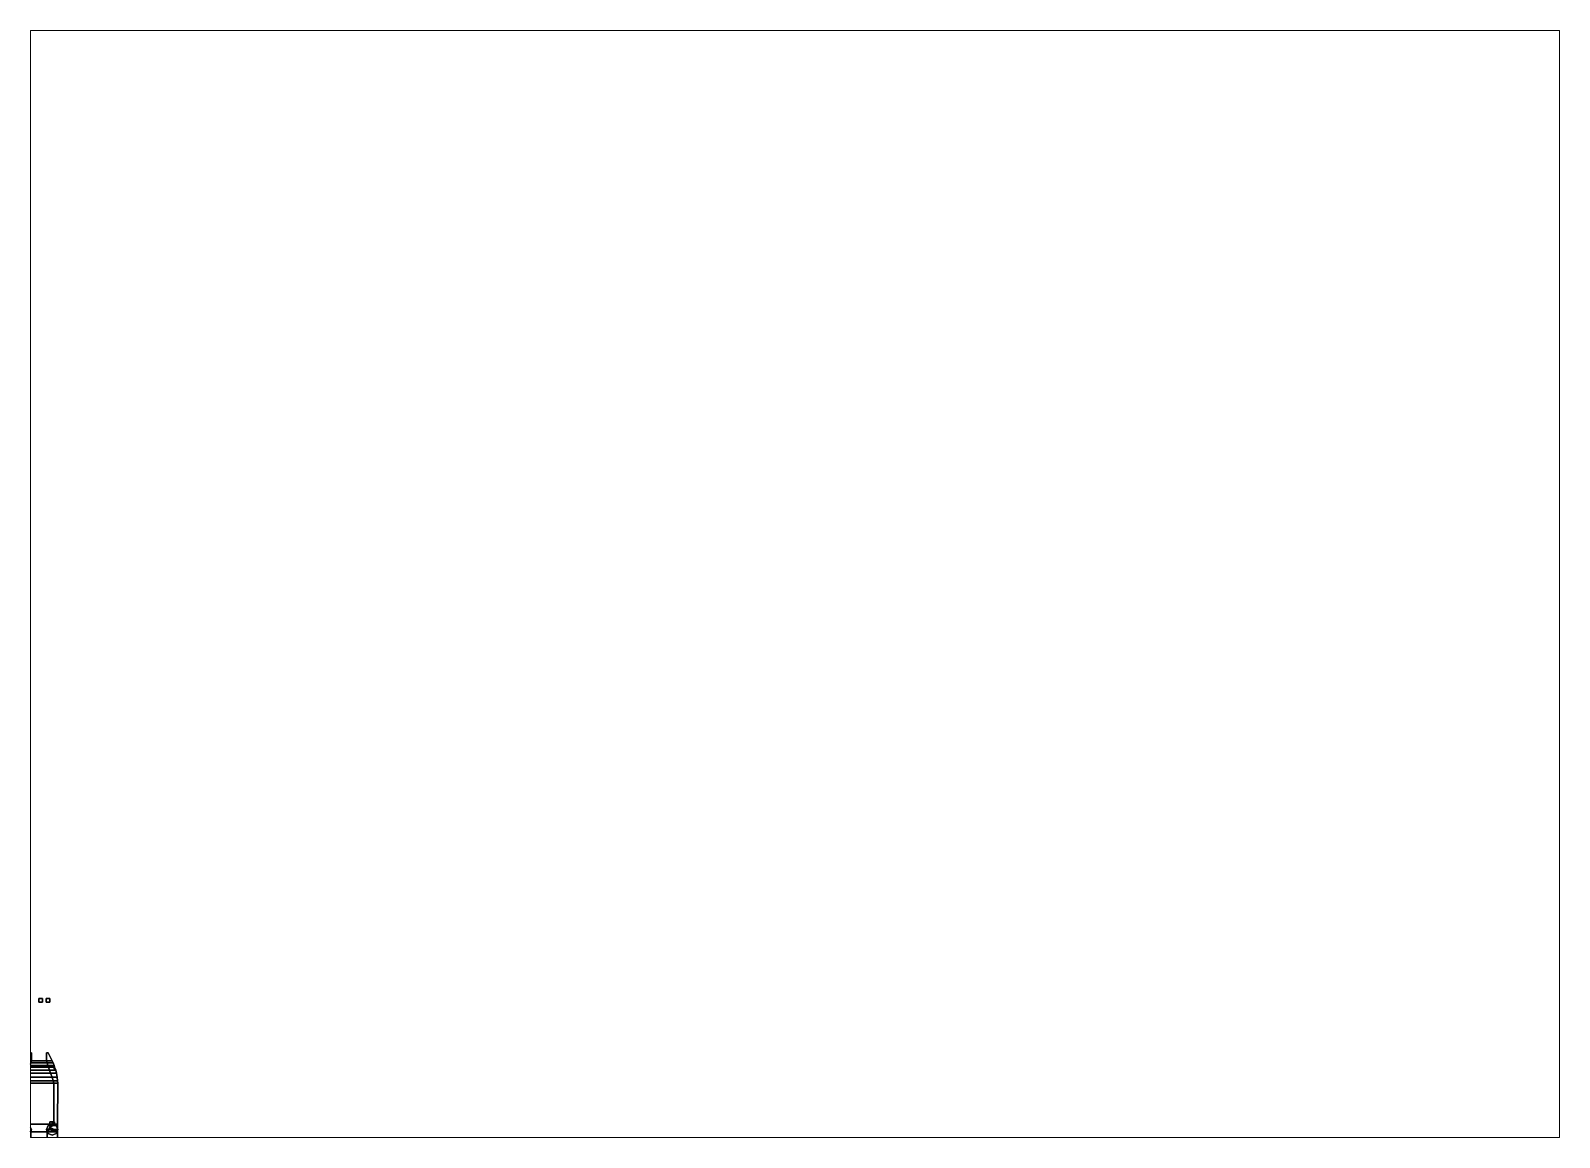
# Paper-space layout 'Layout1' of a CAD drawing. Header units: millimetres. Extents: x 28 to 251, y 20 to 181.
# The model-space entities are those that its viewports show. They can reach past a viewport. Long polylines and large blocks are cut down to what shows.
import ezdxf

# ---------------------------------------------------------------- set-up
doc = ezdxf.new("R2010")
doc.units = ezdxf.units.MM

msp = doc.modelspace()

# ---------------------------------------------------------------- linework, layer by layer
for points in [[(1, 33.35, 12.18), (1, 33.35, 11.18), (0, 33.35, 11.18), (0, 33.35, 12.18)], [(1, 33.35, 11.18), (1, 32.35, 11.18), (0, 32.35, 11.18), (0, 33.35, 11.18)], [(0, 33.35, 11.18), (0, 32.35, 11.18), (0, 32.35, 12.18), (0, 33.35, 12.18)], [(0, 33.35, 12.18), (0, 32.35, 12.18), (1, 32.35, 12.18), (1, 33.35, 12.18)], [(0, 32.35, 12.18), (0, 32.35, 11.18), (1, 32.35, 11.18), (1, 32.35, 12.18)], [(1, 32.35, 12.18), (1, 32.35, 11.18), (1, 33.35, 11.18), (1, 33.35, 12.18)], [(3, 33.35, 11.18), (3, 32.35, 11.18), (2, 32.35, 11.18), (2, 33.35, 11.18)], [(2, 33.35, 11.18), (2, 32.35, 11.18), (3, 32.35, 11.18), (3, 33.35, 11.18)], [(-3.63, 16.05, 2.85), (-2.07, 16.05, 2.85), (-2.07, 18.21, 2.96), (-2.55, 18.21, 2.96)], [(-2.07, 18.21, 1.92), (-2.07, 16.05, -0.14), (-3.63, 16.05, -0.14), (-2.55, 18.21, 1.92)], [(-2.55, 18.21, 1.92), (-3.63, 16.05, -0.14), (-3.63, 16.05, 2.85), (-2.55, 18.21, 2.96)], [(-2.55, 18.21, 2.96), (-2.07, 18.21, 2.96), (-2.07, 18.21, 1.92), (-2.55, 18.21, 1.92)], [(-2.07, 18.21, 2.96), (-2.07, 16.05, 2.85), (-2.07, 16.05, -0.14), (-2.07, 18.21, 1.92)], [(-2.07, 17.89, 3.39), (-2.07, 16.05, 3.3), (-2.07, 16.05, 2.85), (-2.07, 18.21, 2.96)], [(-2.07, 18.21, 2.96), (-2.07, 16.05, 2.85), (-2.07, 16.05, 3.3), (-2.07, 17.89, 3.39)], [(2.07, 18.21, 2.96), (2.07, 16.05, 2.85), (3.63, 16.05, 2.85), (2.55, 18.21, 2.96)], [(3.63, 16.05, -0.14), (2.07, 16.05, -0.14), (2.07, 18.21, 1.92), (2.55, 18.21, 1.92)], [(2.07, 18.21, 1.92), (2.07, 16.05, -0.14), (2.07, 16.05, 2.85), (2.07, 18.21, 2.96)], [(2.55, 18.21, 1.92), (2.07, 18.21, 1.92), (2.07, 18.21, 2.96), (2.55, 18.21, 2.96)], [(2.07, 17.89, 3.39), (2.07, 16.05, 3.3), (2.07, 16.05, 2.85), (2.07, 18.21, 2.96)], [(2.07, 18.21, 2.96), (2.07, 16.05, 2.85), (2.07, 16.05, 3.3), (2.07, 17.89, 3.39)], [(2.55, 18.21, 2.96), (3.63, 16.05, 2.85), (3.63, 16.05, -0.14), (2.55, 18.21, 1.92)], [(-4.89, 12.58, 2.63), (-3.24, 12.58, 2.63), (-2.95, 13.42, 2.7), (-4.66, 13.42, 2.7)], [(4.89, 12.58, -1.1), (-4.89, 12.58, -1.1), (-4.66, 13.42, -1.1), (4.66, 13.42, -1.1)], [(-4.66, 13.42, 2.7), (-2.95, 13.42, 2.7), (-2.64, 14.29, 2.73), (-4.35, 14.29, 2.73)], [(-4.35, 14.29, -0.96), (-4.66, 13.42, -1.1), (-4.66, 13.42, 2.7), (-4.35, 14.29, 2.73)], [(4.66, 13.42, -1.1), (-4.66, 13.42, -1.1), (-4.35, 14.29, -0.96), (4.35, 14.29, -0.96)], [(-4.47, 13.66, 3.09), (-4.27, 13.66, 3.09), (-4.32, 13.75, 3.09), (-4.42, 13.75, 3.09)], [(-4.42, 13.75, 2.7), (-4.47, 13.66, 2.7), (-4.47, 13.66, 3.09), (-4.42, 13.75, 3.09)], [(-4.42, 13.58, 3.09), (-4.32, 13.58, 3.09), (-4.27, 13.66, 3.09), (-4.47, 13.66, 3.09)], [(-4.47, 13.66, 2.7), (-4.42, 13.58, 2.7), (-4.42, 13.58, 3.09), (-4.47, 13.66, 3.09)], [(-4.32, 13.75, 2.7), (-4.42, 13.75, 2.7), (-4.42, 13.75, 3.09), (-4.32, 13.75, 3.09)], [(-4.42, 13.58, 2.7), (-4.32, 13.58, 2.7), (-4.32, 13.58, 3.09), (-4.42, 13.58, 3.09)], [(-4.19, 14.77, -0.86), (-4.35, 14.29, -0.96), (-4.35, 14.29, 2.73), (-4.19, 14.77, 2.76)], [(-4.35, 14.29, 2.73), (-2.64, 14.29, 2.73), (-2.47, 14.77, 2.76), (-4.19, 14.77, 2.76)], [(4.35, 14.29, -0.96), (-4.35, 14.29, -0.96), (-4.19, 14.77, -0.86), (4.19, 14.77, -0.86)], [(-4.27, 13.66, 2.7), (-4.32, 13.75, 2.7), (-4.32, 13.75, 3.09), (-4.27, 13.66, 3.09)], [(-4.32, 13.58, 2.7), (-4.27, 13.66, 2.7), (-4.27, 13.66, 3.09), (-4.32, 13.58, 3.09)], [(-4.28, 14.09, 3.11), (-4.08, 14.09, 3.11), (-4.13, 14.18, 3.11), (-4.23, 14.18, 3.11)], [(-4.23, 14.18, 2.72), (-4.28, 14.09, 2.72), (-4.28, 14.09, 3.11), (-4.23, 14.18, 3.11)], [(-4.23, 14.01, 3.11), (-4.13, 14.01, 3.11), (-4.08, 14.09, 3.11), (-4.28, 14.09, 3.11)], [(-4.28, 14.09, 2.72), (-4.23, 14.01, 2.72), (-4.23, 14.01, 3.11), (-4.28, 14.09, 3.11)], [(-4.13, 14.18, 2.72), (-4.23, 14.18, 2.72), (-4.23, 14.18, 3.11), (-4.13, 14.18, 3.11)], [(-4.23, 14.01, 2.72), (-4.13, 14.01, 2.72), (-4.13, 14.01, 3.11), (-4.23, 14.01, 3.11)], [(-4.19, 14.77, 2.76), (-2.47, 14.77, 2.76), (-2.24, 15.43, 2.79), (-3.92, 15.43, 2.79)], [(-3.92, 15.43, -0.61), (-4.19, 14.77, -0.86), (-4.19, 14.77, 2.76), (-3.92, 15.43, 2.79)], [(4.19, 14.77, -0.86), (-4.19, 14.77, -0.86), (-3.92, 15.43, -0.61), (3.92, 15.43, -0.61)], [(-4.08, 14.09, 2.72), (-4.13, 14.18, 2.72), (-4.13, 14.18, 3.11), (-4.08, 14.09, 3.11)], [(-4.13, 14.01, 2.72), (-4.08, 14.09, 2.72), (-4.08, 14.09, 3.11), (-4.13, 14.01, 3.11)], [(-3.63, 16.05, -0.14), (-3.92, 15.43, -0.61), (-3.92, 15.43, 2.79), (-3.63, 16.05, 2.85)], [(-3.92, 15.43, 2.79), (-2.24, 15.43, 2.79), (-2.07, 16.05, 2.85), (-3.63, 16.05, 2.85)], [(3.92, 15.43, -0.61), (-3.92, 15.43, -0.61), (-3.63, 16.05, -0.14), (3.63, 16.05, -0.14)], [(-2.95, 13.42, 2.7), (-3.24, 12.58, 2.63), (-3.24, 12.58, 0.7), (-2.95, 13.42, 0.7)], [(-2.95, 13.42, 0.7), (-3.24, 12.58, 0.7), (3.24, 12.58, 0.7), (2.95, 13.42, 0.7)], [(-2.95, 13.42, 2.7), (-3.24, 12.58, 2.63), (-3.24, 12.58, 3.16), (-2.95, 13.42, 3.16)], [(-2.95, 13.42, 3.16), (-3.24, 12.58, 3.16), (-3.24, 12.58, 2.63), (-2.95, 13.42, 2.7)], [(-2.64, 14.29, 2.73), (-2.95, 13.42, 2.7), (-2.95, 13.42, 0.7), (-2.64, 14.29, 0.54)], [(-2.64, 14.29, 0.54), (-2.95, 13.42, 0.7), (2.95, 13.42, 0.7), (2.64, 14.29, 0.54)], [(-2.64, 14.29, 3.22), (-2.95, 13.42, 3.16), (-2.95, 13.42, 2.7), (-2.64, 14.29, 2.73)], [(-2.64, 14.29, 2.73), (-2.95, 13.42, 2.7), (-2.95, 13.42, 3.16), (-2.64, 14.29, 3.22)], [(-2.47, 14.77, 2.76), (-2.64, 14.29, 2.73), (-2.64, 14.29, 0.54), (-2.47, 14.77, 0.45)], [(-2.47, 14.77, 0.45), (-2.64, 14.29, 0.54), (2.64, 14.29, 0.54), (2.47, 14.77, 0.45)], [(-2.47, 14.77, 2.76), (-2.64, 14.29, 2.73), (-2.64, 14.29, 3.22), (-2.47, 14.77, 3.24)], [(-2.47, 14.77, 3.24), (-2.64, 14.29, 3.22), (-2.64, 14.29, 2.73), (-2.47, 14.77, 2.76)], [(-2.24, 15.43, 2.79), (-2.47, 14.77, 2.76), (-2.47, 14.77, 0.45), (-2.24, 15.43, 0.25)], [(-2.24, 15.43, 0.25), (-2.47, 14.77, 0.45), (2.47, 14.77, 0.45), (2.24, 15.43, 0.25)], [(-2.24, 15.43, 3.29), (-2.47, 14.77, 3.24), (-2.47, 14.77, 2.76), (-2.24, 15.43, 2.79)], [(-2.24, 15.43, 2.79), (-2.47, 14.77, 2.76), (-2.47, 14.77, 3.24), (-2.24, 15.43, 3.29)], [(-2.07, 16.05, 2.85), (-2.24, 15.43, 2.79), (-2.24, 15.43, 0.25), (-2.07, 16.05, 0.01)], [(-2.07, 16.05, 0.01), (-2.24, 15.43, 0.25), (2.24, 15.43, 0.25), (2.07, 16.05, 0.01)], [(-2.07, 16.05, 2.85), (-2.24, 15.43, 2.79), (-2.24, 15.43, 3.29), (-2.07, 16.05, 3.3)], [(-2.07, 16.05, 3.3), (-2.24, 15.43, 3.29), (-2.24, 15.43, 2.79), (-2.07, 16.05, 2.85)], [(-2.07, 16.05, -0.14), (-2.07, 16.05, 0.01), (2.07, 16.05, 0.01), (2.07, 16.05, -0.14)], [(2.07, 16.05, 0.01), (2.24, 15.43, 0.25), (2.24, 15.43, 2.79), (2.07, 16.05, 2.85)], [(2.07, 16.05, 2.85), (2.24, 15.43, 2.79), (3.92, 15.43, 2.79), (3.63, 16.05, 2.85)], [(2.07, 16.05, 3.3), (2.24, 15.43, 3.29), (2.24, 15.43, 2.79), (2.07, 16.05, 2.85)], [(2.07, 16.05, 2.85), (2.24, 15.43, 2.79), (2.24, 15.43, 3.29), (2.07, 16.05, 3.3)], [(2.24, 15.43, 2.79), (2.47, 14.77, 2.76), (4.19, 14.77, 2.76), (3.92, 15.43, 2.79)], [(2.24, 15.43, 0.25), (2.47, 14.77, 0.45), (2.47, 14.77, 2.76), (2.24, 15.43, 2.79)], [(2.24, 15.43, 2.79), (2.47, 14.77, 2.76), (2.47, 14.77, 3.24), (2.24, 15.43, 3.29)], [(2.24, 15.43, 3.29), (2.47, 14.77, 3.24), (2.47, 14.77, 2.76), (2.24, 15.43, 2.79)], [(2.47, 14.77, 2.76), (2.64, 14.29, 2.73), (4.35, 14.29, 2.73), (4.19, 14.77, 2.76)], [(2.47, 14.77, 0.45), (2.64, 14.29, 0.54), (2.64, 14.29, 2.73), (2.47, 14.77, 2.76)], [(2.47, 14.77, 3.24), (2.64, 14.29, 3.22), (2.64, 14.29, 2.73), (2.47, 14.77, 2.76)], [(2.47, 14.77, 2.76), (2.64, 14.29, 2.73), (2.64, 14.29, 3.22), (2.47, 14.77, 3.24)], [(2.64, 14.29, 2.73), (2.95, 13.42, 2.7), (4.66, 13.42, 2.7), (4.35, 14.29, 2.73)], [(2.64, 14.29, 0.54), (2.95, 13.42, 0.7), (2.95, 13.42, 2.7), (2.64, 14.29, 2.73)], [(2.64, 14.29, 3.22), (2.95, 13.42, 3.16), (2.95, 13.42, 2.7), (2.64, 14.29, 2.73)], [(2.64, 14.29, 2.73), (2.95, 13.42, 2.7), (2.95, 13.42, 3.16), (2.64, 14.29, 3.22)], [(2.95, 13.42, 2.7), (3.24, 12.58, 2.63), (4.89, 12.58, 2.63), (4.66, 13.42, 2.7)], [(2.95, 13.42, 0.7), (3.24, 12.58, 0.7), (3.24, 12.58, 2.63), (2.95, 13.42, 2.7)], [(2.95, 13.42, 2.7), (3.24, 12.58, 2.63), (3.24, 12.58, 3.16), (2.95, 13.42, 3.16)], [(2.95, 13.42, 3.16), (3.24, 12.58, 3.16), (3.24, 12.58, 2.63), (2.95, 13.42, 2.7)], [(3.63, 16.05, 2.85), (3.92, 15.43, 2.79), (3.92, 15.43, -0.61), (3.63, 16.05, -0.14)], [(3.92, 15.43, 2.79), (4.19, 14.77, 2.76), (4.19, 14.77, -0.86), (3.92, 15.43, -0.61)], [(4.08, 14.09, 3.11), (4.28, 14.09, 3.11), (4.23, 14.18, 3.11), (4.13, 14.18, 3.11)], [(4.13, 14.18, 2.72), (4.08, 14.09, 2.72), (4.08, 14.09, 3.11), (4.13, 14.18, 3.11)], [(4.13, 14.01, 3.11), (4.23, 14.01, 3.11), (4.28, 14.09, 3.11), (4.08, 14.09, 3.11)], [(4.08, 14.09, 2.72), (4.13, 14.01, 2.72), (4.13, 14.01, 3.11), (4.08, 14.09, 3.11)], [(4.23, 14.18, 2.72), (4.13, 14.18, 2.72), (4.13, 14.18, 3.11), (4.23, 14.18, 3.11)], [(4.13, 14.01, 2.72), (4.23, 14.01, 2.72), (4.23, 14.01, 3.11), (4.13, 14.01, 3.11)], [(4.19, 14.77, 2.76), (4.35, 14.29, 2.73), (4.35, 14.29, -0.96), (4.19, 14.77, -0.86)], [(4.28, 14.09, 2.72), (4.23, 14.18, 2.72), (4.23, 14.18, 3.11), (4.28, 14.09, 3.11)], [(4.23, 14.01, 2.72), (4.28, 14.09, 2.72), (4.28, 14.09, 3.11), (4.23, 14.01, 3.11)], [(4.27, 13.66, 3.09), (4.47, 13.66, 3.09), (4.42, 13.75, 3.09), (4.32, 13.75, 3.09)], [(4.32, 13.75, 2.7), (4.27, 13.66, 2.7), (4.27, 13.66, 3.09), (4.32, 13.75, 3.09)], [(4.32, 13.58, 3.09), (4.42, 13.58, 3.09), (4.47, 13.66, 3.09), (4.27, 13.66, 3.09)], [(4.27, 13.66, 2.7), (4.32, 13.58, 2.7), (4.32, 13.58, 3.09), (4.27, 13.66, 3.09)], [(4.42, 13.75, 2.7), (4.32, 13.75, 2.7), (4.32, 13.75, 3.09), (4.42, 13.75, 3.09)], [(4.32, 13.58, 2.7), (4.42, 13.58, 2.7), (4.42, 13.58, 3.09), (4.32, 13.58, 3.09)], [(4.35, 14.29, 2.73), (4.66, 13.42, 2.7), (4.66, 13.42, -1.1), (4.35, 14.29, -0.96)], [(4.47, 13.66, 2.7), (4.42, 13.75, 2.7), (4.42, 13.75, 3.09), (4.47, 13.66, 3.09)], [(4.42, 13.58, 2.7), (4.47, 13.66, 2.7), (4.47, 13.66, 3.09), (4.42, 13.58, 3.09)], [(4.66, 13.42, 2.7), (4.89, 12.58, 2.63), (4.89, 12.58, -1.1), (4.66, 13.42, -1.1)], [(-5.24, 9.83, 2.11), (-4.16, 9.83, 2.11), (-3.98, 10.5, 2.56), (-5.14, 10.5, 2.56)], [(5.24, 9.83, -1.1), (-5.24, 9.83, -1.1), (-5.14, 10.5, -1.1), (5.14, 10.5, -1.1)], [(5.13, -1.54, -1.1), (-5.13, -1.54, -1.1), (-5.24, 9.83, -1.1), (5.24, 9.83, -1.1)], [(-5.24, 9.83, 0.7), (-5.13, -1.54, 0.7), (5.13, -1.54, 0.7), (5.24, 9.83, 0.7)], [(-5.24, 9.83, 2.11), (-5.24, 9.83, 0.7), (-4.16, 9.83, 0.7), (-4.16, 9.83, 2.11)], [(-5.14, 10.5, 2.56), (-3.98, 10.5, 2.56), (-3.63, 11.49, 2.6), (-5.07, 11.49, 2.6)], [(5.14, 10.5, -1.1), (-5.14, 10.5, -1.1), (-5.07, 11.49, -1.1), (5.07, 11.49, -1.1)], [(-5.07, 11.49, 2.6), (-3.63, 11.49, 2.6), (-3.24, 12.58, 2.63), (-4.89, 12.58, 2.63)], [(5.07, 11.49, -1.1), (-5.07, 11.49, -1.1), (-4.89, 12.58, -1.1), (4.89, 12.58, -1.1)], [(-3.98, 10.5, 2.56), (-4.16, 9.83, 2.11), (-4.16, 9.83, 0.7), (-3.98, 10.5, 0.7)], [(-3.98, 10.5, 0.7), (-4.16, 9.83, 0.7), (4.16, 9.83, 0.7), (3.98, 10.5, 0.7)], [(-3.98, 10.5, 2.56), (-4.16, 9.83, 2.11), (-4.16, 9.83, 2.11), (-3.98, 10.5, 3.02)], [(-3.98, 10.5, 3.02), (-4.16, 9.83, 2.11), (-4.16, 9.83, 2.11), (-3.98, 10.5, 2.56)], [(-4.16, 9.83, 0.7), (-4.16, -1.54, 0.7), (-4.16, -1.54, 2.06), (-4.16, 9.83, 2.06)], [(-4.16, 9.83, 2.06), (-4.16, -1.54, 2.06), (-4.16, -1.54, 0.7), (-4.16, 9.83, 0.7)], [(-3.63, 11.49, 2.6), (-3.98, 10.5, 2.56), (-3.98, 10.5, 0.7), (-3.63, 11.49, 0.7)], [(-3.63, 11.49, 0.7), (-3.98, 10.5, 0.7), (3.98, 10.5, 0.7), (3.63, 11.49, 0.7)], [(-3.63, 11.49, 3.11), (-3.98, 10.5, 3.02), (-3.98, 10.5, 2.56), (-3.63, 11.49, 2.6)], [(-3.63, 11.49, 2.6), (-3.98, 10.5, 2.56), (-3.98, 10.5, 3.02), (-3.63, 11.49, 3.11)], [(-3.24, 12.58, 2.63), (-3.63, 11.49, 2.6), (-3.63, 11.49, 0.7), (-3.24, 12.58, 0.7)], [(-3.24, 12.58, 0.7), (-3.63, 11.49, 0.7), (3.63, 11.49, 0.7), (3.24, 12.58, 0.7)], [(-3.24, 12.58, 2.63), (-3.63, 11.49, 2.6), (-3.63, 11.49, 3.11), (-3.24, 12.58, 3.16)], [(-3.24, 12.58, 3.16), (-3.63, 11.49, 3.11), (-3.63, 11.49, 2.6), (-3.24, 12.58, 2.63)], [(3.24, 12.58, 2.63), (3.63, 11.49, 2.6), (5.07, 11.49, 2.6), (4.89, 12.58, 2.63)], [(3.24, 12.58, 0.7), (3.63, 11.49, 0.7), (3.63, 11.49, 2.6), (3.24, 12.58, 2.63)], [(3.24, 12.58, 3.16), (3.63, 11.49, 3.11), (3.63, 11.49, 2.6), (3.24, 12.58, 2.63)], [(3.24, 12.58, 2.63), (3.63, 11.49, 2.6), (3.63, 11.49, 3.11), (3.24, 12.58, 3.16)], [(3.63, 11.49, 2.6), (3.98, 10.5, 2.56), (5.14, 10.5, 2.56), (5.07, 11.49, 2.6)], [(3.63, 11.49, 0.7), (3.98, 10.5, 0.7), (3.98, 10.5, 2.56), (3.63, 11.49, 2.6)], [(3.63, 11.49, 2.6), (3.98, 10.5, 2.56), (3.98, 10.5, 3.02), (3.63, 11.49, 3.11)], [(3.63, 11.49, 3.11), (3.98, 10.5, 3.02), (3.98, 10.5, 2.56), (3.63, 11.49, 2.6)], [(3.98, 10.5, 0.7), (4.16, 9.83, 0.7), (4.16, 9.83, 2.11), (3.98, 10.5, 2.56)], [(3.98, 10.5, 2.56), (4.16, 9.83, 2.11), (5.24, 9.83, 2.11), (5.14, 10.5, 2.56)], [(3.98, 10.5, 3.02), (4.16, 9.83, 2.11), (4.16, 9.83, 2.11), (3.98, 10.5, 2.56)], [(3.98, 10.5, 2.56), (4.16, 9.83, 2.11), (4.16, 9.83, 2.11), (3.98, 10.5, 3.02)], [(4.16, 9.83, 0.7), (4.16, -1.54, 0.7), (4.16, -1.54, 2.06), (4.16, 9.83, 2.06)], [(4.16, 9.83, 2.06), (4.16, -1.54, 2.06), (4.16, -1.54, 0.7), (4.16, 9.83, 0.7)], [(4.16, 9.83, 2.11), (4.16, 9.83, 0.7), (5.24, 9.83, 0.7), (5.24, 9.83, 2.11)], [(4.89, 12.58, 2.63), (5.07, 11.49, 2.6), (5.07, 11.49, -1.1), (4.89, 12.58, -1.1)], [(5.07, 11.49, 2.6), (5.14, 10.5, 2.56), (5.14, 10.5, -1.1), (5.07, 11.49, -1.1)], [(5.24, 9.83, 0.7), (5.13, -1.54, 0.7), (5.13, -1.54, -1.1), (5.24, 9.83, -1.1)], [(5.14, 10.5, 2.56), (5.24, 9.83, 2.11), (5.24, 9.83, -1.1), (5.14, 10.5, -1.1)], [(-4.8, -1.95, 2.89), (-5.27, -3.07, 2.89), (-2.09, -3.07, 2.89), (-2.56, -1.95, 2.89)], [(-2.56, -1.95, 2.89), (-2.09, -3.07, 2.89), (-5.27, -3.07, 2.89), (-4.8, -1.95, 2.89)], [(-2.09, -3.07, 2.89), (-2.3, -3.57, 2.89), (-5.12, -3.43, 2.89), (-5.27, -3.07, 2.89)], [(-5.27, -3.07, 2.89), (-5.12, -3.43, 2.89), (-2.3, -3.57, 2.89), (-2.09, -3.07, 2.89)], [(5.13, -1.54, -1.1), (5.12, -3.66, -1.1), (-5.12, -3.66, -1.1), (-5.13, -1.54, -1.1)], [(-5.13, -1.54, 2.89), (-3.44, -1.54, 2.89), (-3.44, -1.54, 0.7), (-5.13, -1.54, 0.7)], [(-5.12, -3.66, 2.89), (-2.25, -3.66, 2.89), (-3.44, -1.54, 2.89), (-5.13, -1.54, 2.89)], [(-5.08, -11.15, 3), (-2.25, -11.15, 3), (-2.25, -3.66, 2.89), (-5.12, -3.66, 2.89)], [(5.08, -11.15, -1.1), (-5.08, -11.15, -1.1), (-5.12, -3.66, -1.1), (5.12, -3.66, -1.1)], [(-4.8, -1.95, 3.84), (-3.68, -1.48, 3.84), (-3.68, -1.48, 2.89), (-4.8, -1.95, 2.89)], [(-3.68, -1.48, 2.89), (-2.56, -1.95, 2.89), (-4.8, -1.95, 2.89), (-3.68, -1.48, 2.89)], [(-3.68, -1.48, 2.89), (-4.8, -1.95, 2.89), (-2.56, -1.95, 2.89), (-3.68, -1.48, 2.89)], [(-3.68, -1.48, 3.84), (-4.8, -1.95, 3.84), (-4.8, -1.95, 2.89), (-3.68, -1.48, 2.89)], [(-3.68, -4.66, 3.84), (-4.8, -4.19, 3.84), (-4.8, -4.19, 2.89), (-3.68, -4.66, 2.89)], [(-4.8, -4.19, 3.84), (-3.68, -4.66, 3.84), (-3.68, -4.66, 2.89), (-4.8, -4.19, 2.89)], [(-4.32, -0.92, 3.13), (-4.32, -1.53, 3.13), (-4.32, -1.53, 3.89), (-4.32, -0.92, 3.89)], [(-4.32, -0.92, 3.89), (-4.32, -1.53, 3.89), (-3.04, -1.53, 3.89), (-3.04, -0.92, 3.89)], [(-3.04, -0.92, 3.89), (-3.04, -0.92, 3.13), (-4.32, -0.92, 3.13), (-4.32, -0.92, 3.89)], [(-3.04, -0.92, 3.13), (-3.04, -1.53, 3.13), (-4.32, -1.53, 3.13), (-4.32, -0.92, 3.13)], [(-4.32, -1.53, 3.89), (-4.32, -1.53, 3.13), (-3.04, -1.53, 3.13), (-3.04, -1.53, 3.89)], [(-4.16, -1.54, 0.7), (-2.25, -3.66, 0.7), (2.25, -3.66, 0.7), (4.16, -1.54, 0.7)], [(-3.78, -3.01, 3.89), (-3.68, -2.95, 3.89), (-3.68, -2.75, 2.89), (-3.96, -2.91, 2.89)], [(-3.78, -3.13, 3.89), (-3.78, -3.01, 3.89), (-3.96, -2.91, 2.89), (-3.96, -3.23, 2.89)], [(-3.68, -3.19, 3.89), (-3.78, -3.13, 3.89), (-3.96, -3.23, 2.89), (-3.68, -3.39, 2.89)], [(-3.68, -1.15, 2.89), (-3.68, -1.48, 2.89), (-3.68, -1.48, 3.13), (-3.68, -0.92, 3.13)], [(-3.68, -0.92, 3.13), (-3.68, -1.48, 3.13), (-3.68, -1.48, 2.89), (-3.68, -1.15, 2.89)], [(-3.68, -1.15, 2.89), (-3.68, -1.54, 2.89), (-3.68, -1.54, 2.6)], [(-3.68, -1.54, 2.6), (-3.68, -1.54, 2.6), (-3.68, -1.54, 2.89), (-3.68, -1.15, 2.89)], [(-3.68, -1.48, 3.84), (-2.56, -1.95, 3.84), (-2.56, -1.95, 2.89), (-3.68, -1.48, 2.89)], [(-2.56, -1.95, 3.84), (-3.68, -1.48, 3.84), (-3.68, -1.48, 2.89), (-2.56, -1.95, 2.89)], [(-3.68, -2.95, 3.89), (-3.58, -3.01, 3.89), (-3.4, -2.91, 2.89), (-3.68, -2.75, 2.89)], [(-3.58, -3.13, 3.89), (-3.68, -3.19, 3.89), (-3.68, -3.39, 2.89), (-3.4, -3.23, 2.89)], [(-2.56, -4.19, 3.84), (-3.68, -4.66, 3.84), (-3.68, -4.66, 2.89), (-2.56, -4.19, 2.89)], [(-3.68, -4.66, 3.84), (-2.56, -4.19, 3.84), (-2.56, -4.19, 2.89), (-3.68, -4.66, 2.89)], [(-3.58, -3.01, 3.89), (-3.58, -3.13, 3.89), (-3.4, -3.23, 2.89), (-3.4, -2.91, 2.89)], [(-3.44, -1.54, 2.89), (-2.25, -3.66, 2.89), (-2.25, -3.66, 0.7), (-3.44, -1.54, 0.7)], [(-3.04, -1.53, 3.89), (-3.04, -1.53, 3.13), (-3.04, -0.92, 3.13), (-3.04, -0.92, 3.89)], [(-2.56, -1.95, 3.84), (-2.09, -3.07, 3.84), (-2.09, -3.07, 2.89), (-2.56, -1.95, 2.89)], [(-2.09, -3.07, 3.84), (-2.56, -1.95, 3.84), (-2.56, -1.95, 2.89), (-2.09, -3.07, 2.89)], [(-2.09, -3.07, 3.84), (-2.56, -4.19, 3.84), (-2.56, -4.19, 2.89), (-2.09, -3.07, 2.89)], [(-2.56, -4.19, 3.84), (-2.09, -3.07, 3.84), (-2.09, -3.07, 2.89), (-2.56, -4.19, 2.89)], [(-2.25, -3.66, 2.89), (-2.25, -11.15, 3), (-2.25, -11.15, 0.7), (-2.25, -3.66, 0.7)], [(-2.25, -3.66, 0.7), (-2.25, -13.1, 0.7), (2.25, -14.75, 0.7), (2.25, -3.66, 0.7)], [(2.09, -3.07, 3.84), (2.56, -1.95, 3.84), (2.56, -1.95, 2.89), (2.09, -3.07, 2.89)], [(4.8, -1.95, 2.89), (5.27, -3.07, 2.89), (2.09, -3.07, 2.89), (2.56, -1.95, 2.89)], [(2.56, -1.95, 2.89), (2.09, -3.07, 2.89), (5.27, -3.07, 2.89), (4.8, -1.95, 2.89)], [(2.56, -1.95, 3.84), (2.09, -3.07, 3.84), (2.09, -3.07, 2.89), (2.56, -1.95, 2.89)], [(2.56, -4.19, 3.84), (2.09, -3.07, 3.84), (2.09, -3.07, 2.89), (2.56, -4.19, 2.89)], [(2.09, -3.07, 2.89), (2.3, -3.57, 2.89), (5.12, -3.43, 2.89), (5.27, -3.07, 2.89)], [(5.27, -3.07, 2.89), (5.12, -3.43, 2.89), (2.3, -3.57, 2.89), (2.09, -3.07, 2.89)], [(2.09, -3.07, 3.84), (2.56, -4.19, 3.84), (2.56, -4.19, 2.89), (2.09, -3.07, 2.89)], [(3.44, -1.54, 2.89), (2.25, -3.66, 2.89), (5.12, -3.66, 2.89), (5.13, -1.54, 2.89)], [(3.44, -1.54, 0.7), (2.25, -3.66, 0.7), (2.25, -3.66, 2.89), (3.44, -1.54, 2.89)], [(2.25, -3.66, 0.7), (2.25, -11.15, 0.7), (2.25, -11.15, 3), (2.25, -3.66, 2.89)], [(2.25, -3.66, 2.89), (2.25, -11.15, 3), (5.08, -11.15, 3), (5.12, -3.66, 2.89)], [(2.56, -1.95, 3.84), (3.68, -1.48, 3.84), (3.68, -1.48, 2.89), (2.56, -1.95, 2.89)], [(3.68, -1.48, 2.89), (4.8, -1.95, 2.89), (2.56, -1.95, 2.89), (3.68, -1.48, 2.89)], [(3.68, -1.48, 2.89), (2.56, -1.95, 2.89), (4.8, -1.95, 2.89), (3.68, -1.48, 2.89)], [(3.68, -1.48, 3.84), (2.56, -1.95, 3.84), (2.56, -1.95, 2.89), (3.68, -1.48, 2.89)], [(3.68, -4.66, 3.84), (2.56, -4.19, 3.84), (2.56, -4.19, 2.89), (3.68, -4.66, 2.89)], [(2.56, -4.19, 3.84), (3.68, -4.66, 3.84), (3.68, -4.66, 2.89), (2.56, -4.19, 2.89)], [(3.04, -0.92, 3.89), (3.04, -1.53, 3.89), (4.32, -1.53, 3.89), (4.32, -0.92, 3.89)], [(4.32, -0.92, 3.89), (4.32, -0.92, 3.13), (3.04, -0.92, 3.13), (3.04, -0.92, 3.89)], [(4.32, -0.92, 3.13), (4.32, -1.53, 3.13), (3.04, -1.53, 3.13), (3.04, -0.92, 3.13)], [(3.04, -0.92, 3.13), (3.04, -1.53, 3.13), (3.04, -1.53, 3.89), (3.04, -0.92, 3.89)], [(3.04, -1.53, 3.89), (3.04, -1.53, 3.13), (4.32, -1.53, 3.13), (4.32, -1.53, 3.89)], [(3.58, -3.01, 3.89), (3.68, -2.95, 3.89), (3.68, -2.75, 2.89), (3.4, -2.91, 2.89)], [(3.58, -3.13, 3.89), (3.58, -3.01, 3.89), (3.4, -2.91, 2.89), (3.4, -3.23, 2.89)], [(3.68, -3.19, 3.89), (3.58, -3.13, 3.89), (3.4, -3.23, 2.89), (3.68, -3.39, 2.89)], [(5.13, -1.54, 0.7), (3.44, -1.54, 0.7), (3.44, -1.54, 2.89), (5.13, -1.54, 2.89)], [(3.68, -0.92, 3.13), (3.68, -1.48, 3.13), (3.68, -1.48, 2.89), (3.68, -1.15, 2.89)], [(3.68, -1.15, 2.89), (3.68, -1.48, 2.89), (3.68, -1.48, 3.13), (3.68, -0.92, 3.13)], [(3.68, -1.54, 2.6), (3.68, -1.54, 2.6), (3.68, -1.54, 2.89), (3.68, -1.15, 2.89)], [(3.68, -1.15, 2.89), (3.68, -1.54, 2.89), (3.68, -1.54, 2.6)], [(3.68, -1.48, 3.84), (4.8, -1.95, 3.84), (4.8, -1.95, 2.89), (3.68, -1.48, 2.89)], [(4.8, -1.95, 3.84), (3.68, -1.48, 3.84), (3.68, -1.48, 2.89), (4.8, -1.95, 2.89)], [(3.68, -2.95, 3.89), (3.78, -3.01, 3.89), (3.96, -2.91, 2.89), (3.68, -2.75, 2.89)], [(3.78, -3.13, 3.89), (3.68, -3.19, 3.89), (3.68, -3.39, 2.89), (3.96, -3.23, 2.89)], [(4.8, -4.19, 3.84), (3.68, -4.66, 3.84), (3.68, -4.66, 2.89), (4.8, -4.19, 2.89)], [(3.68, -4.66, 3.84), (4.8, -4.19, 3.84), (4.8, -4.19, 2.89), (3.68, -4.66, 2.89)], [(3.78, -3.01, 3.89), (3.78, -3.13, 3.89), (3.96, -3.23, 2.89), (3.96, -2.91, 2.89)], [(4.32, -1.53, 3.89), (4.32, -1.53, 3.13), (4.32, -0.92, 3.13), (4.32, -0.92, 3.89)], [(4.8, -1.95, 3.84), (5.27, -3.07, 3.84), (5.27, -3.07, 2.89), (4.8, -1.95, 2.89)], [(5.27, -3.07, 3.84), (4.8, -1.95, 3.84), (4.8, -1.95, 2.89), (5.27, -3.07, 2.89)], [(5.27, -3.07, 3.84), (4.8, -4.19, 3.84), (4.8, -4.19, 2.89), (5.27, -3.07, 2.89)], [(4.8, -4.19, 3.84), (5.27, -3.07, 3.84), (5.27, -3.07, 2.89), (4.8, -4.19, 2.89)], [(5.12, -3.66, 2.89), (5.08, -11.15, 3), (5.08, -11.15, -1.1), (5.12, -3.66, -1.1)], [(5.13, -1.54, 2.89), (5.12, -3.66, 2.89), (5.12, -3.66, -1.1), (5.13, -1.54, -1.1)], [(3.07, -6.34, 3.41), (3.07, -6.47, 3.41), (3.07, -6.53, 3.52), (3.07, -6.27, 3.52)], [(3.07, -6.27, 3.52), (3.07, -6.53, 3.52), (3.07, -6.47, 3.63), (3.07, -6.34, 3.63)], [(3.07, -6.34, 3.41), (3.07, -6.27, 3.52), (3.17, -6.27, 3.52), (3.17, -6.34, 3.41)], [(3.07, -6.27, 3.52), (3.07, -6.34, 3.63), (3.17, -6.34, 3.63), (3.17, -6.27, 3.52)], [(3.07, -6.47, 3.41), (3.07, -6.34, 3.41), (3.17, -6.34, 3.41), (3.17, -6.47, 3.41)], [(3.07, -6.34, 3.63), (3.07, -6.47, 3.63), (3.17, -6.47, 3.63), (3.17, -6.34, 3.63)], [(3.07, -6.53, 3.52), (3.07, -6.47, 3.41), (3.17, -6.47, 3.41), (3.17, -6.53, 3.52)], [(3.07, -6.47, 3.63), (3.07, -6.53, 3.52), (3.17, -6.53, 3.52), (3.17, -6.47, 3.63)], [(3.08, -5.63, 3.3), (3.08, -5.68, 3.3), (3.08, -5.7, 3.34), (3.08, -5.6, 3.34)], [(3.08, -5.6, 3.34), (3.08, -5.7, 3.34), (3.08, -5.68, 3.38), (3.08, -5.63, 3.38)], [(3.08, -5.63, 3.3), (3.08, -5.6, 3.34), (4.15, -5.6, 3.34), (4.15, -5.63, 3.3)], [(3.08, -5.6, 3.34), (3.08, -5.63, 3.38), (4.15, -5.63, 3.38), (4.15, -5.6, 3.34)], [(3.08, -5.68, 3.3), (3.08, -5.63, 3.3), (4.15, -5.63, 3.3), (4.15, -5.68, 3.3)], [(3.08, -5.63, 3.38), (3.08, -5.68, 3.38), (4.15, -5.68, 3.38), (4.15, -5.63, 3.38)], [(3.08, -5.7, 3.34), (3.08, -5.68, 3.3), (4.15, -5.68, 3.3), (4.15, -5.7, 3.34)], [(3.08, -5.68, 3.38), (3.08, -5.7, 3.34), (4.15, -5.7, 3.34), (4.15, -5.68, 3.38)], [(3.14, -5.56, 3.42), (3.14, -5.47, 2.91), (3.1, -5.47, 2.91), (3.1, -5.56, 3.42)], [(3.1, -5.56, 3.42), (3.1, -5.47, 2.91), (3.1, -6.12, 2.91), (3.1, -6.2, 3.42)], [(3.14, -6.2, 3.42), (3.14, -5.56, 3.42), (3.1, -5.56, 3.42), (3.1, -6.2, 3.42)], [(3.1, -6.21, 3.52), (3.1, -6.12, 2.91), (3.1, -6.68, 2.91), (3.1, -6.59, 3.52)], [(3.14, -6.21, 3.52), (3.14, -6.2, 3.42), (3.1, -6.2, 3.42), (3.1, -6.21, 3.52)], [(3.1, -6.3, 3.69), (3.1, -6.21, 3.52), (3.1, -6.59, 3.52), (3.1, -6.5, 3.69)], [(3.14, -6.3, 3.69), (3.14, -6.21, 3.52), (3.1, -6.21, 3.52), (3.1, -6.3, 3.69)], [(3.14, -6.5, 3.69), (3.14, -6.3, 3.69), (3.1, -6.3, 3.69), (3.1, -6.5, 3.69)], [(3.1, -6.5, 3.69), (3.1, -6.59, 3.52), (3.14, -6.59, 3.52), (3.14, -6.5, 3.69)], [(3.1, -6.59, 3.52), (3.1, -6.68, 2.91), (3.14, -6.68, 2.91), (3.14, -6.59, 3.52)], [(3.14, -6.12, 2.91), (3.14, -5.47, 2.91), (3.14, -5.56, 3.42), (3.14, -6.2, 3.42)], [(3.14, -6.68, 2.91), (3.14, -6.12, 2.91), (3.14, -6.21, 3.52), (3.14, -6.59, 3.52)], [(3.14, -6.59, 3.52), (3.14, -6.21, 3.52), (3.14, -6.3, 3.69), (3.14, -6.5, 3.69)], [(3.17, -5.57, 3.2), (3.17, -5.73, 3.2), (3.17, -5.81, 3.34), (3.17, -5.49, 3.34)], [(3.17, -5.57, 3.2), (3.17, -5.49, 3.34), (3.3, -5.49, 3.34), (3.3, -5.57, 3.2)], [(3.17, -5.49, 3.34), (3.17, -5.81, 3.34), (3.17, -5.73, 3.48), (3.17, -5.57, 3.48)], [(3.17, -5.49, 3.34), (3.17, -5.57, 3.48), (3.3, -5.57, 3.48), (3.3, -5.49, 3.34)], [(3.17, -5.73, 3.2), (3.17, -5.57, 3.2), (3.3, -5.57, 3.2), (3.3, -5.73, 3.2)], [(3.17, -5.57, 3.48), (3.17, -5.73, 3.48), (3.3, -5.73, 3.48), (3.3, -5.57, 3.48)], [(3.17, -5.81, 3.34), (3.17, -5.73, 3.2), (3.3, -5.73, 3.2), (3.3, -5.81, 3.34)], [(3.17, -5.73, 3.48), (3.17, -5.81, 3.34), (3.3, -5.81, 3.34), (3.3, -5.73, 3.48)], [(3.17, -6.05, 3.17), (3.17, -6.4, 3.02), (3.17, -6.75, 3.17), (3.17, -5.9, 3.52)], [(3.17, -5.9, 3.52), (3.17, -6.75, 3.17), (3.17, -6.9, 3.52), (3.17, -6.05, 3.87)], [(3.17, -6.05, 3.17), (3.17, -5.9, 3.52), (3.3, -5.9, 3.52), (3.3, -6.05, 3.17)], [(3.17, -5.9, 3.52), (3.17, -6.05, 3.87), (3.3, -6.05, 3.87), (3.3, -5.9, 3.52)], [(3.17, -6.05, 3.87), (3.17, -6.9, 3.52), (3.17, -6.75, 3.87), (3.17, -6.4, 4.02)], [(3.17, -6.05, 3.87), (3.17, -6.4, 4.02), (3.3, -6.4, 4.02), (3.3, -6.05, 3.87)], [(3.17, -6.4, 3.02), (3.17, -6.05, 3.17), (3.3, -6.05, 3.17), (3.3, -6.4, 3.02)], [(3.17, -6.4, 4.02), (3.17, -6.75, 3.87), (3.3, -6.75, 3.87), (3.3, -6.4, 4.02)], [(3.17, -6.75, 3.17), (3.17, -6.4, 3.02), (3.3, -6.4, 3.02), (3.3, -6.75, 3.17)], [(3.17, -6.9, 3.52), (3.17, -6.75, 3.17), (3.3, -6.75, 3.17), (3.3, -6.9, 3.52)], [(3.17, -6.75, 3.87), (3.17, -6.9, 3.52), (3.3, -6.9, 3.52), (3.3, -6.75, 3.87)], [(3.3, -5.49, 3.34), (3.3, -5.81, 3.34), (3.3, -5.73, 3.2), (3.3, -5.57, 3.2)], [(3.3, -5.57, 3.48), (3.3, -5.73, 3.48), (3.3, -5.81, 3.34), (3.3, -5.49, 3.34)], [(3.3, -6.4, 3.02), (3.3, -6.05, 3.17), (3.3, -5.9, 3.52), (3.3, -6.75, 3.17)], [(3.3, -6.75, 3.17), (3.3, -5.9, 3.52), (3.3, -6.05, 3.87), (3.3, -6.9, 3.52)], [(3.3, -6.9, 3.52), (3.3, -6.05, 3.87), (3.3, -6.4, 4.02), (3.3, -6.75, 3.87)], [(3.3, -6.27, 3.29), (3.3, -6.14, 3.52), (3.92, -6.14, 3.52), (3.92, -6.27, 3.29)], [(3.3, -6.14, 3.52), (3.3, -6.27, 3.75), (3.92, -6.27, 3.75), (3.92, -6.14, 3.52)], [(3.3, -6.53, 3.29), (3.3, -6.27, 3.29), (3.92, -6.27, 3.29), (3.92, -6.53, 3.29)], [(3.3, -6.27, 3.75), (3.3, -6.53, 3.75), (3.92, -6.53, 3.75), (3.92, -6.27, 3.75)], [(3.3, -6.66, 3.52), (3.3, -6.53, 3.29), (3.92, -6.53, 3.29), (3.92, -6.66, 3.52)], [(3.3, -6.53, 3.75), (3.3, -6.66, 3.52), (3.92, -6.66, 3.52), (3.92, -6.53, 3.75)], [(3.84, -5.55, 3.16), (3.84, -5.76, 3.16), (3.84, -5.86, 3.34), (3.84, -5.44, 3.34)], [(3.84, -5.55, 3.16), (3.84, -5.44, 3.34), (3.9, -5.44, 3.34), (3.9, -5.55, 3.16)], [(3.84, -5.44, 3.34), (3.84, -5.86, 3.34), (3.84, -5.76, 3.52), (3.84, -5.55, 3.52)], [(3.84, -5.44, 3.34), (3.84, -5.55, 3.52), (3.9, -5.55, 3.52), (3.9, -5.44, 3.34)], [(3.84, -5.76, 3.16), (3.84, -5.55, 3.16), (3.9, -5.55, 3.16), (3.9, -5.76, 3.16)], [(3.84, -5.55, 3.52), (3.84, -5.76, 3.52), (3.9, -5.76, 3.52), (3.9, -5.55, 3.52)], [(3.84, -5.86, 3.34), (3.84, -5.76, 3.16), (3.9, -5.76, 3.16), (3.9, -5.86, 3.34)], [(3.84, -5.76, 3.52), (3.84, -5.86, 3.34), (3.9, -5.86, 3.34), (3.9, -5.76, 3.52)], [(3.9, -5.44, 3.34), (3.9, -5.86, 3.34), (3.9, -5.76, 3.16), (3.9, -5.55, 3.16)], [(3.9, -5.55, 3.52), (3.9, -5.76, 3.52), (3.9, -5.86, 3.34), (3.9, -5.44, 3.34)], [(3.92, -6.05, 3.17), (3.92, -6.4, 3.02), (3.92, -6.75, 3.17), (3.92, -5.9, 3.52)], [(3.92, -5.9, 3.52), (3.92, -6.75, 3.17), (3.92, -6.9, 3.52), (3.92, -6.05, 3.87)], [(3.92, -6.05, 3.17), (3.92, -5.9, 3.52), (4.05, -5.9, 3.52), (4.05, -6.05, 3.17)], [(3.92, -5.9, 3.52), (3.92, -6.05, 3.87), (4.05, -6.05, 3.87), (4.05, -5.9, 3.52)], [(3.92, -6.05, 3.87), (3.92, -6.9, 3.52), (3.92, -6.75, 3.87), (3.92, -6.4, 4.02)], [(3.92, -6.05, 3.87), (3.92, -6.4, 4.02), (4.05, -6.4, 4.02), (4.05, -6.05, 3.87)], [(3.92, -6.4, 3.02), (3.92, -6.05, 3.17), (4.05, -6.05, 3.17), (4.05, -6.4, 3.02)], [(3.92, -6.4, 4.02), (3.92, -6.75, 3.87), (4.05, -6.75, 3.87), (4.05, -6.4, 4.02)], [(3.92, -6.75, 3.17), (3.92, -6.4, 3.02), (4.05, -6.4, 3.02), (4.05, -6.75, 3.17)], [(3.92, -6.9, 3.52), (3.92, -6.75, 3.17), (4.05, -6.75, 3.17), (4.05, -6.9, 3.52)], [(3.92, -6.75, 3.87), (3.92, -6.9, 3.52), (4.05, -6.9, 3.52), (4.05, -6.75, 3.87)], [(4.05, -6.75, 3.17), (4.05, -5.9, 3.52), (4.05, -6.05, 3.87), (4.05, -6.9, 3.52)], [(4.05, -6.4, 3.02), (4.05, -6.05, 3.17), (4.05, -5.9, 3.52), (4.05, -6.75, 3.17)], [(4.05, -6.9, 3.52), (4.05, -6.05, 3.87), (4.05, -6.4, 4.02), (4.05, -6.75, 3.87)], [(4.15, -6.27, 3.52), (4.15, -6.34, 3.41), (4.05, -6.34, 3.41), (4.05, -6.27, 3.52)], [(4.15, -6.34, 3.63), (4.15, -6.27, 3.52), (4.05, -6.27, 3.52), (4.05, -6.34, 3.63)], [(4.15, -6.47, 3.63), (4.15, -6.34, 3.63), (4.05, -6.34, 3.63), (4.05, -6.47, 3.63)], [(4.15, -6.34, 3.41), (4.15, -6.47, 3.41), (4.05, -6.47, 3.41), (4.05, -6.34, 3.41)], [(4.15, -6.47, 3.41), (4.15, -6.53, 3.52), (4.05, -6.53, 3.52), (4.05, -6.47, 3.41)], [(4.15, -6.53, 3.52), (4.15, -6.47, 3.63), (4.05, -6.47, 3.63), (4.05, -6.53, 3.52)], [(4.12, -5.56, 3.42), (4.12, -5.47, 2.91), (4.08, -5.47, 2.91), (4.08, -5.56, 3.42)], [(4.08, -5.47, 2.91), (4.08, -6.12, 2.91), (4.08, -6.2, 3.42), (4.08, -5.56, 3.42)], [(4.12, -6.2, 3.42), (4.12, -5.56, 3.42), (4.08, -5.56, 3.42), (4.08, -6.2, 3.42)], [(4.08, -6.12, 2.91), (4.08, -6.68, 2.91), (4.08, -6.59, 3.52), (4.08, -6.21, 3.52)], [(4.12, -6.21, 3.52), (4.12, -6.2, 3.42), (4.08, -6.2, 3.42), (4.08, -6.21, 3.52)], [(4.12, -6.3, 3.69), (4.12, -6.21, 3.52), (4.08, -6.21, 3.52), (4.08, -6.3, 3.69)], [(4.08, -6.21, 3.52), (4.08, -6.59, 3.52), (4.08, -6.5, 3.69), (4.08, -6.3, 3.69)], [(4.08, -6.3, 3.69), (4.08, -6.5, 3.69), (4.12, -6.5, 3.69), (4.12, -6.3, 3.69)], [(4.08, -6.5, 3.69), (4.08, -6.59, 3.52), (4.12, -6.59, 3.52), (4.12, -6.5, 3.69)], [(4.08, -6.59, 3.52), (4.08, -6.68, 2.91), (4.12, -6.68, 2.91), (4.12, -6.59, 3.52)], [(4.12, -6.2, 3.42), (4.12, -6.12, 2.91), (4.12, -5.47, 2.91), (4.12, -5.56, 3.42)], [(4.12, -6.59, 3.52), (4.12, -6.68, 2.91), (4.12, -6.12, 2.91), (4.12, -6.21, 3.52)], [(4.12, -6.5, 3.69), (4.12, -6.59, 3.52), (4.12, -6.21, 3.52), (4.12, -6.3, 3.69)], [(4.15, -5.55, 3.17), (4.15, -5.75, 3.17), (4.15, -5.85, 3.34), (4.15, -5.45, 3.34)], [(4.15, -5.55, 3.17), (4.15, -5.45, 3.34), (4.43, -5.45, 3.34), (4.43, -5.55, 3.17)], [(4.15, -5.45, 3.34), (4.15, -5.85, 3.34), (4.15, -5.75, 3.51), (4.15, -5.55, 3.51)], [(4.15, -5.45, 3.34), (4.15, -5.55, 3.51), (4.43, -5.55, 3.51), (4.43, -5.45, 3.34)], [(4.15, -5.75, 3.17), (4.15, -5.55, 3.17), (4.43, -5.55, 3.17), (4.43, -5.75, 3.17)], [(4.15, -5.55, 3.51), (4.15, -5.75, 3.51), (4.43, -5.75, 3.51), (4.43, -5.55, 3.51)], [(4.15, -5.85, 3.34), (4.15, -5.75, 3.17), (4.43, -5.75, 3.17), (4.43, -5.85, 3.34)], [(4.15, -5.75, 3.51), (4.15, -5.85, 3.34), (4.43, -5.85, 3.34), (4.43, -5.75, 3.51)], [(4.15, -6.47, 3.41), (4.15, -6.34, 3.41), (4.15, -6.27, 3.52), (4.15, -6.53, 3.52)], [(4.15, -6.53, 3.52), (4.15, -6.27, 3.52), (4.15, -6.34, 3.63), (4.15, -6.47, 3.63)], [(4.43, -5.45, 3.34), (4.43, -5.85, 3.34), (4.43, -5.75, 3.17), (4.43, -5.55, 3.17)], [(4.43, -5.55, 3.51), (4.43, -5.75, 3.51), (4.43, -5.85, 3.34), (4.43, -5.45, 3.34)]]:
    msp.add_3dface(points)

psp = doc.layouts.get("Layout1")

# ---------------------------------------------------------------- viewports
at = {"layer": '0'}
psp.add_viewport(center=(139.22, 100.81), size=(222.76, 161.29), view_center_point=(210, 148.5), view_height=307.4901, dxfattribs=at)

doc.saveas('drawing.dxf')
